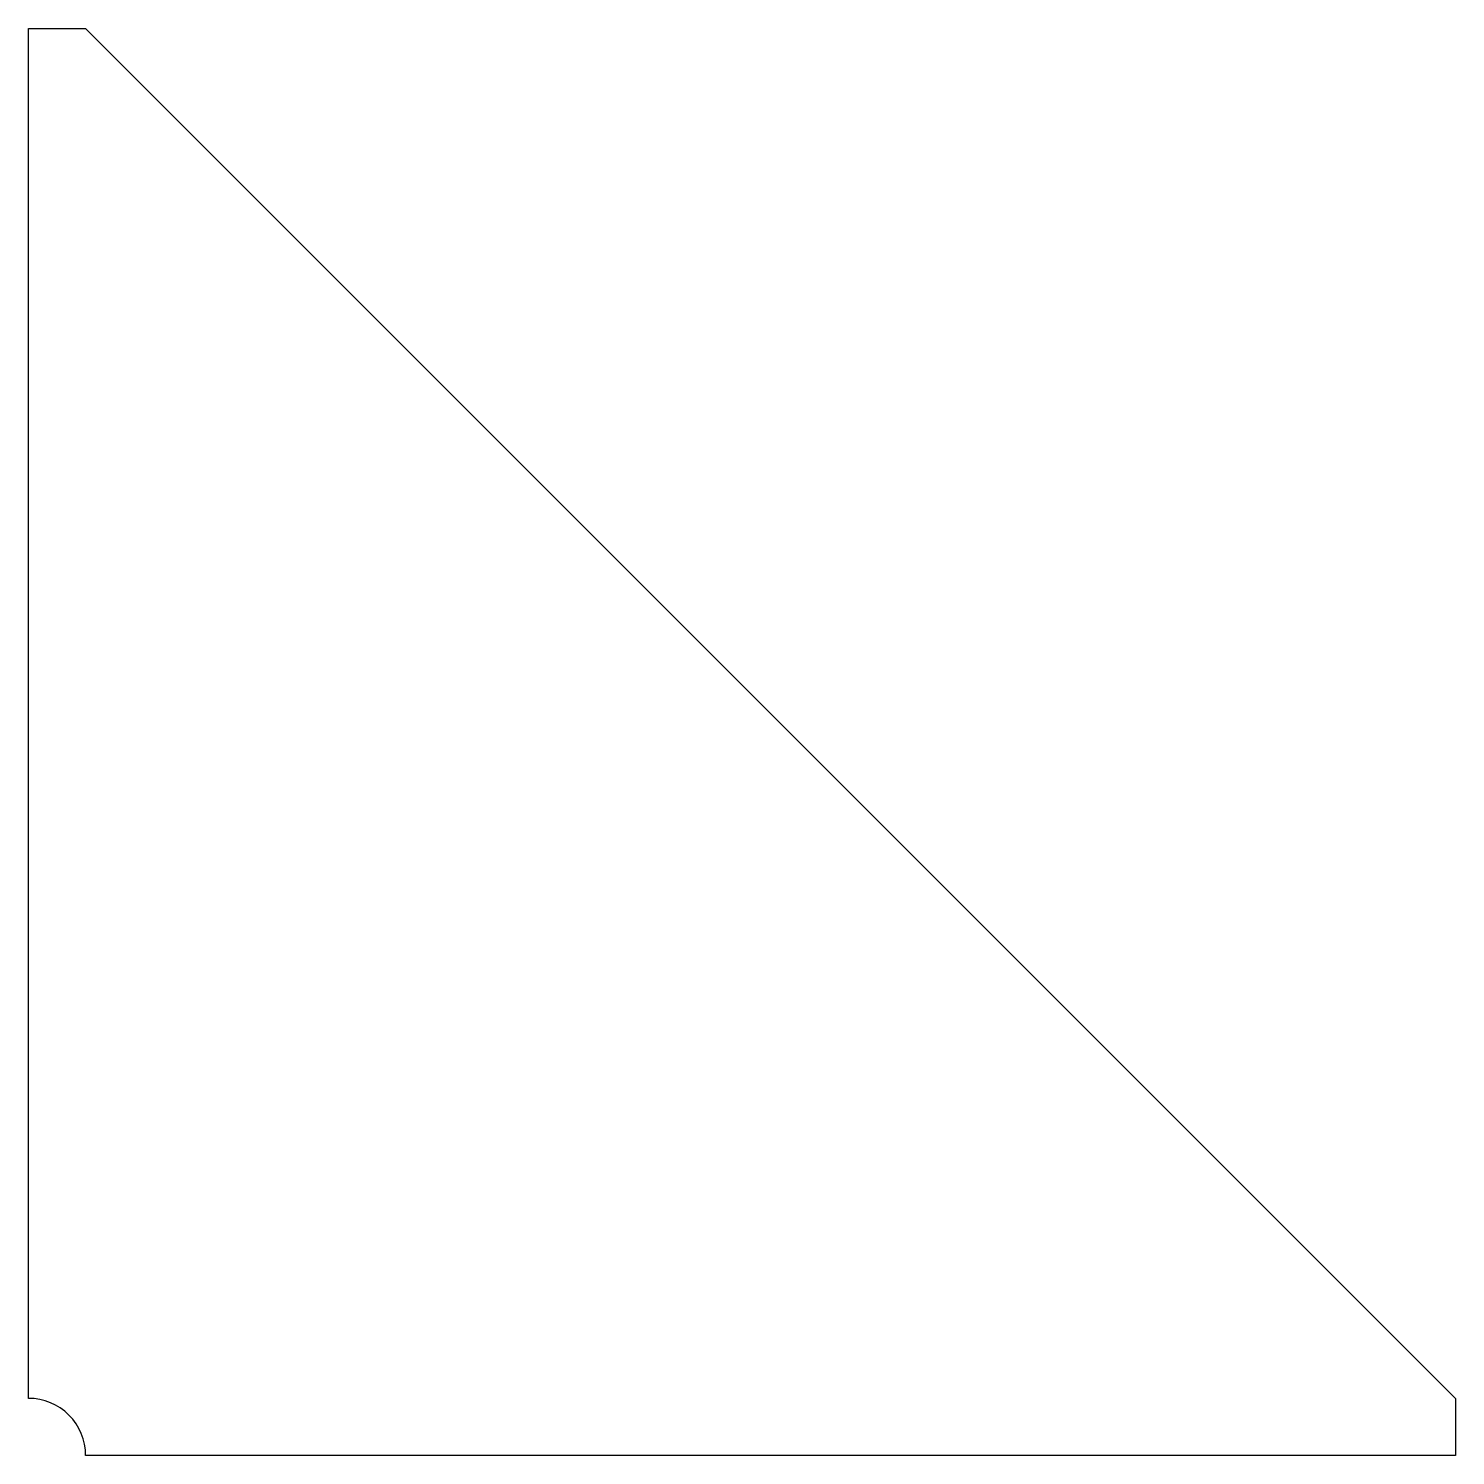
# Model space of a CAD drawing. Extents: x 0 to 500, y 0 to 500.
import ezdxf

# ---------------------------------------------------------------- set-up
doc = ezdxf.new("R2010")
doc.units = 0
doc.layers.get('0').update_dxf_attribs({"color": 2, "linetype": 'CONTINUOUS'})

msp = doc.modelspace()

# ---------------------------------------------------------------- linework, layer by layer
at = {"color": 2, "linetype": 'CONTINUOUS'}
msp.add_lwpolyline([(0, 20), (0, 500), (20, 500), (500, 20), (500, 0), (20, 0, 0.414214)], format="xyb", close=True, dxfattribs=at)

doc.saveas('drawing.dxf')
